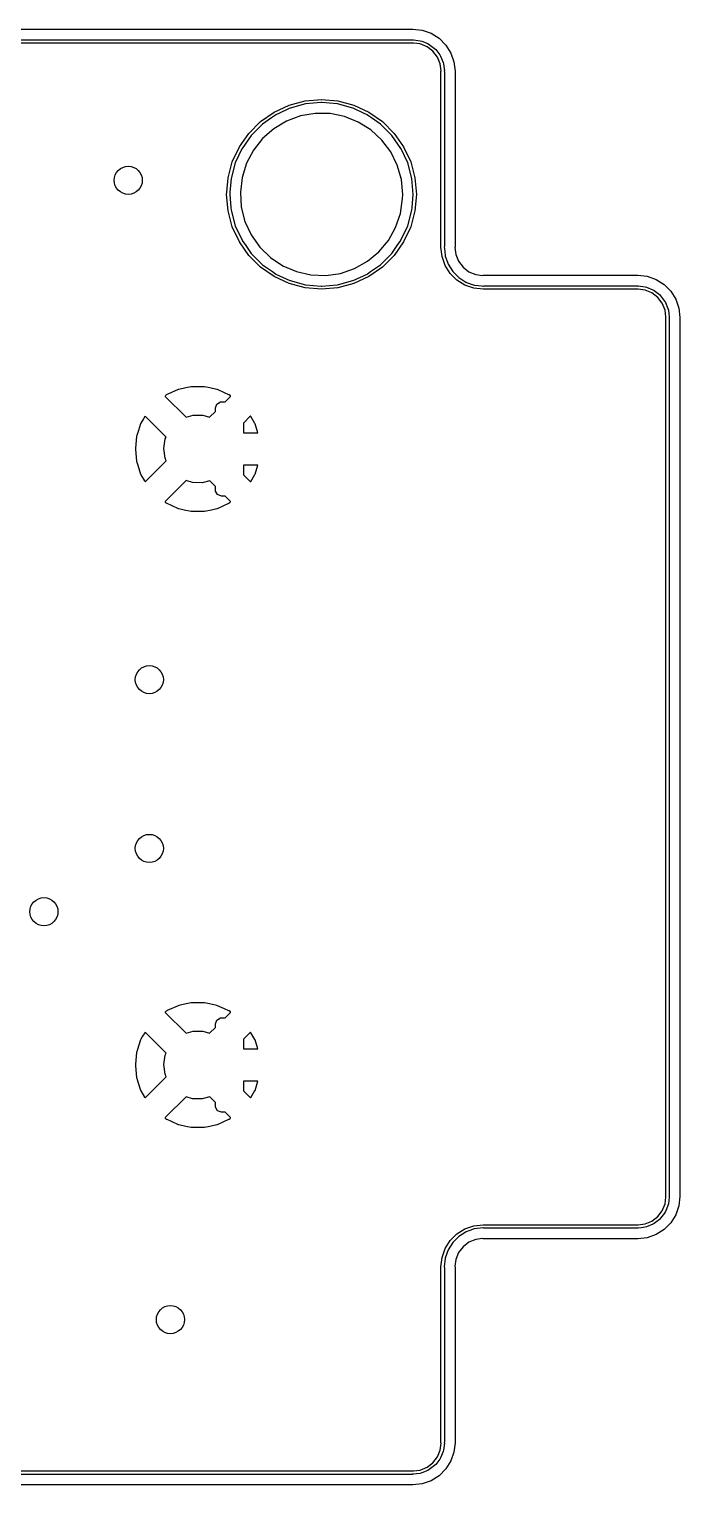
# Model space of a CAD drawing. Extents: x 124.6 to 173.9, y -108.3 to -87.7.
# Drawn here: x 164.69 to 173.95, y -108.35 to -87.65 of the extents above; entities that cross this region are included whole.
import ezdxf

# ---------------------------------------------------------------- set-up
doc = ezdxf.new("R2010")
doc.units = 0
doc.layers.add('BLACK', color=7, linetype='CONTINUOUS')

msp = doc.modelspace()

# ---------------------------------------------------------------- linework, layer by layer
at = {"layer": 'BLACK', "linetype": 'CONTINUOUS'}
for p, q in [((133.85, -87.65), (170.15, -87.65)), ((170.15, -87.65), (170.284, -87.665)), ((170.284, -87.665), (170.41, -87.7094)), ((170.41, -87.7094), (170.524, -87.7809)), ((170.15, -87.85), (133.85, -87.85)), ((133.876, -87.8005), (170.14, -87.8005)), ((170.14, -87.8005), (170.15, -87.8047)), ((170.15, -87.8047), (170.156, -87.802)), ((170.158, -87.8475), (170.15, -87.85)), ((170.156, -87.802), (170.157, -87.8024)), ((170.157, -87.8024), (170.158, -87.8015)), ((170.158, -87.8015), (170.255, -87.8143)), ((170.254, -87.8603), (170.158, -87.8475)), ((170.352, -87.9006), (170.254, -87.8603)), ((170.255, -87.8143), (170.277, -87.8202)), ((170.277, -87.8202), (170.364, -87.8564)), ((170.435, -87.9647), (170.352, -87.9006)), ((170.364, -87.8564), (170.384, -87.8677)), ((170.384, -87.8677), (170.459, -87.9252)), ((170.499, -88.0483), (170.435, -87.9647)), ((170.459, -87.9252), (170.475, -87.9412)), ((170.475, -87.9412), (170.532, -88.0162)), ((170.524, -87.7809), (170.619, -87.8759)), ((170.619, -87.8759), (170.691, -87.9897)), ((170.54, -88.1456), (170.499, -88.0483)), ((170.532, -88.0162), (170.544, -88.0358)), ((170.552, -88.2424), (170.54, -88.1456)), ((170.544, -88.0358), (170.58, -88.1231)), ((170.58, -88.1231), (170.586, -88.145)), ((170.586, -88.145), (170.598, -88.2424)), ((170.691, -87.9897), (170.735, -88.1165)), ((170.735, -88.1165), (170.75, -88.25)), ((170.55, -88.25), (170.552, -88.2424)), ((170.55, -90.75), (170.55, -88.25)), ((170.598, -88.2428), (170.595, -88.25)), ((170.595, -88.25), (170.6, -88.26)), ((170.598, -88.2424), (170.598, -88.2424)), ((170.598, -88.2424), (170.598, -88.2428)), ((170.6, -88.2724), (170.599, -88.276)), ((170.599, -88.276), (170.6, -88.2764)), ((170.6, -88.26), (170.6, -88.2724)), ((170.6, -88.2764), (170.6, -90.74)), ((170.75, -88.25), (170.75, -90.75)), ((168.175, -88.8309), (168.388, -88.7314)), ((168.4, -88.7749), (168.233, -88.8528)), ((168.388, -88.7314), (168.616, -88.6705)), ((168.404, -88.7733), (168.4, -88.7749)), ((168.4, -88.7749), (168.4, -88.7749)), ((168.623, -88.7144), (168.404, -88.7733)), ((168.616, -88.6705), (168.85, -88.65)), ((168.627, -88.714), (168.623, -88.7144)), ((168.846, -88.6949), (168.627, -88.714)), ((168.627, -88.714), (168.627, -88.714)), ((168.85, -88.6945), (168.846, -88.6949)), ((168.85, -88.65), (169.084, -88.6705)), ((168.854, -88.6949), (168.85, -88.6945)), ((169.073, -88.714), (168.854, -88.6949)), ((169.077, -88.7144), (169.073, -88.714)), ((169.073, -88.714), (169.073, -88.714)), ((169.296, -88.7733), (169.077, -88.7144)), ((169.084, -88.6705), (169.312, -88.7314)), ((169.3, -88.7749), (169.296, -88.7733)), ((169.467, -88.8528), (169.3, -88.7749)), ((169.3, -88.7749), (169.3, -88.7749)), ((169.312, -88.7314), (169.525, -88.8309)), ((167.816, -89.1322), (167.982, -88.9658)), ((168.011, -89), (167.85, -89.1609)), ((167.982, -88.9658), (168.175, -88.8309)), ((168.137, -88.9113), (168.011, -89)), ((168.194, -88.8716), (168.137, -88.9113)), ((168.353, -88.9576), (168.171, -89.0656)), ((168.197, -88.8694), (168.194, -88.8716)), ((168.194, -88.8716), (168.194, -88.8716)), ((168.233, -88.8528), (168.197, -88.8694)), ((168.551, -88.8844), (168.353, -88.9576)), ((168.759, -88.8486), (168.551, -88.8844)), ((168.971, -88.8514), (168.759, -88.8486)), ((169.178, -88.8926), (168.971, -88.8514)), ((169.374, -88.971), (169.178, -88.8926)), ((169.553, -89.0837), (169.374, -88.971)), ((169.503, -88.8694), (169.467, -88.8528)), ((169.506, -88.8716), (169.503, -88.8694)), ((169.563, -88.9113), (169.506, -88.8716)), ((169.506, -88.8716), (169.506, -88.8716)), ((169.525, -88.8309), (169.718, -88.9658)), ((169.689, -89), (169.563, -88.9113)), ((169.85, -89.1609), (169.689, -89)), ((169.718, -88.9658), (169.884, -89.1322)), ((167.681, -89.325), (167.816, -89.1322)), ((167.85, -89.1609), (167.719, -89.3473)), ((168.012, -89.205), (167.881, -89.371)), ((168.171, -89.0656), (168.012, -89.205)), ((169.708, -89.2272), (169.553, -89.0837)), ((169.981, -89.3473), (169.85, -89.1609)), ((169.884, -89.1322), (170.019, -89.325)), ((167.581, -89.5383), (167.681, -89.325)), ((167.716, -89.3537), (167.623, -89.5535)), ((167.718, -89.3507), (167.716, -89.3537)), ((167.719, -89.3473), (167.718, -89.3507)), ((167.718, -89.3507), (167.718, -89.3507)), ((167.881, -89.371), (167.783, -89.558)), ((169.835, -89.3966), (169.708, -89.2272)), ((169.928, -89.5861), (169.835, -89.3966)), ((169.982, -89.3507), (169.981, -89.3473)), ((169.984, -89.3537), (169.982, -89.3507)), ((169.982, -89.3507), (169.982, -89.3507)), ((170.077, -89.5535), (169.984, -89.3537)), ((170.019, -89.325), (170.119, -89.5383)), ((167.521, -89.7656), (167.581, -89.5383)), ((167.623, -89.5535), (167.564, -89.7733)), ((167.783, -89.558), (167.72, -89.7599)), ((169.986, -89.7895), (169.928, -89.5861)), ((170.136, -89.7733), (170.077, -89.5535)), ((170.119, -89.5383), (170.179, -89.7656)), ((167.503, -89.9698), (167.521, -89.7656)), ((167.564, -89.7733), (167.547, -89.9686)), ((167.72, -89.7599), (167.695, -89.9698)), ((170.005, -90), (169.986, -89.7895)), ((170.155, -90), (170.136, -89.7733)), ((170.179, -89.7656), (170.2, -90)), ((167.5, -90), (167.503, -89.9698)), ((167.521, -90.2344), (167.5, -90)), ((167.547, -89.9686), (167.545, -90)), ((167.545, -90), (167.545, -90.0038)), ((167.545, -90.0038), (167.561, -90.1876)), ((167.695, -89.9698), (167.709, -90.1807)), ((170.003, -90.0604), (170.005, -90)), ((170.139, -90.1876), (170.155, -90.0038)), ((170.155, -90.0038), (170.155, -90)), ((170.2, -90), (170.179, -90.2344)), ((167.581, -90.4617), (167.521, -90.2344)), ((167.561, -90.1876), (167.564, -90.2267)), ((167.564, -90.2267), (167.623, -90.4465)), ((167.709, -90.1807), (167.761, -90.3855)), ((169.973, -90.2696), (170.003, -90.0604)), ((170.077, -90.4465), (170.136, -90.2267)), ((170.179, -90.2344), (170.119, -90.4617)), ((170.136, -90.2267), (170.139, -90.1876)), ((167.623, -90.4465), (167.719, -90.6527)), ((167.761, -90.3855), (167.85, -90.5775)), ((169.905, -90.4698), (169.973, -90.2696)), ((169.981, -90.6527), (170.077, -90.4465)), ((167.681, -90.675), (167.581, -90.4617)), ((167.719, -90.6527), (167.722, -90.6558)), ((167.722, -90.6558), (167.722, -90.6558)), ((167.722, -90.6558), (167.772, -90.7276)), ((167.85, -90.5775), (167.972, -90.7501)), ((169.667, -90.8167), (169.802, -90.6542)), ((169.802, -90.6542), (169.905, -90.4698)), ((169.928, -90.7276), (169.978, -90.6558)), ((169.978, -90.6558), (169.981, -90.6527)), ((169.978, -90.6558), (169.978, -90.6558)), ((170.119, -90.4617), (170.019, -90.675)), ((167.816, -90.8678), (167.681, -90.675)), ((167.772, -90.7276), (167.85, -90.8391)), ((167.982, -91.0342), (167.816, -90.8678)), ((167.85, -90.8391), (168.011, -91)), ((167.972, -90.7501), (168.123, -90.8975)), ((169.504, -90.9518), (169.667, -90.8167)), ((169.689, -91), (169.85, -90.8391)), ((169.884, -90.8678), (169.718, -91.0342)), ((169.85, -90.8391), (169.928, -90.7276)), ((170.019, -90.675), (169.884, -90.8678)), ((170.565, -90.8835), (170.55, -90.75)), ((170.6, -90.74), (170.595, -90.75)), ((170.595, -90.75), (170.596, -90.7522)), ((170.596, -90.7522), (170.598, -90.7694)), ((170.598, -90.7694), (170.609, -90.8663)), ((170.609, -90.8663), (170.61, -90.8733)), ((170.75, -90.75), (170.748, -90.7576)), ((170.748, -90.7576), (170.76, -90.8544)), ((170.76, -90.8544), (170.801, -90.9517)), ((168.175, -91.1691), (167.982, -91.0342)), ((168.011, -91), (168.095, -91.0588)), ((168.095, -91.0588), (168.151, -91.0984)), ((168.123, -90.8975), (168.299, -91.015)), ((168.299, -91.015), (168.493, -91.0984)), ((169.12, -91.123), (169.32, -91.0551)), ((169.32, -91.0551), (169.504, -90.9518)), ((169.718, -91.0342), (169.525, -91.1691)), ((169.549, -91.0984), (169.605, -91.0588)), ((169.605, -91.0588), (169.689, -91)), ((170.609, -91.0103), (170.565, -90.8835)), ((170.681, -91.1241), (170.609, -91.0103)), ((170.61, -90.8733), (170.612, -90.8779)), ((170.612, -90.8779), (170.642, -90.9642)), ((170.642, -90.9642), (170.651, -90.9904)), ((170.651, -90.9904), (170.717, -91.0954)), ((170.801, -90.9517), (170.865, -91.0353)), ((170.865, -91.0353), (170.948, -91.0994)), ((168.151, -91.0984), (168.197, -91.1306)), ((168.388, -91.2686), (168.175, -91.1691)), ((168.197, -91.1306), (168.201, -91.1322)), ((168.201, -91.1322), (168.201, -91.1322)), ((168.201, -91.1322), (168.4, -91.2251)), ((168.616, -91.3295), (168.388, -91.2686)), ((168.4, -91.2251), (168.4, -91.2251)), ((168.4, -91.2251), (168.404, -91.2267)), ((168.404, -91.2267), (168.623, -91.2856)), ((168.493, -91.0984), (168.699, -91.145)), ((168.623, -91.2856), (168.627, -91.286)), ((168.627, -91.286), (168.627, -91.286)), ((168.627, -91.286), (168.846, -91.3051)), ((168.699, -91.145), (168.91, -91.1533)), ((168.854, -91.3051), (169.073, -91.286)), ((168.91, -91.1533), (169.12, -91.123)), ((169.073, -91.286), (169.077, -91.2856)), ((169.073, -91.286), (169.073, -91.286)), ((169.077, -91.2856), (169.296, -91.2267)), ((169.312, -91.2686), (169.084, -91.3295)), ((169.296, -91.2267), (169.3, -91.2251)), ((169.3, -91.2251), (169.499, -91.1322)), ((169.3, -91.2251), (169.3, -91.2251)), ((169.525, -91.1691), (169.312, -91.2686)), ((169.499, -91.1322), (169.503, -91.1306)), ((169.499, -91.1322), (169.499, -91.1322)), ((169.503, -91.1306), (169.549, -91.0984)), ((170.776, -91.2191), (170.681, -91.1241)), ((170.717, -91.0954), (170.805, -91.1831)), ((170.89, -91.2906), (170.776, -91.2191)), ((170.805, -91.1831), (170.833, -91.2008)), ((170.833, -91.2008), (170.906, -91.2465)), ((170.906, -91.2465), (170.906, -91.2465)), ((170.906, -91.2465), (170.91, -91.2491)), ((170.91, -91.2491), (170.914, -91.2507)), ((170.914, -91.2507), (170.914, -91.2507)), ((170.914, -91.2507), (171.01, -91.2843)), ((170.948, -91.0994), (171.046, -91.1397)), ((171.01, -91.2843), (171.027, -91.2901)), ((171.046, -91.1397), (171.142, -91.1525)), ((171.142, -91.1525), (171.15, -91.15)), ((171.15, -91.15), (173.35, -91.15)), ((173.35, -91.15), (173.484, -91.165)), ((173.484, -91.165), (173.61, -91.2094)), ((173.61, -91.2094), (173.724, -91.2809)), ((173.724, -91.2809), (173.819, -91.3759)), ((168.85, -91.35), (168.616, -91.3295)), ((168.846, -91.3051), (168.85, -91.3055)), ((168.85, -91.3055), (168.854, -91.3051)), ((169.084, -91.3295), (168.85, -91.35)), ((171.016, -91.335), (170.89, -91.2906)), ((171.15, -91.35), (171.016, -91.335)), ((171.027, -91.2901), (171.032, -91.2906)), ((171.032, -91.2906), (171.032, -91.2906)), ((171.032, -91.2906), (171.128, -91.3015)), ((171.128, -91.3015), (171.128, -91.3015)), ((171.128, -91.3015), (171.148, -91.3037)), ((171.148, -91.3037), (171.15, -91.3047)), ((171.15, -91.3047), (171.16, -91.3005)), ((173.35, -91.35), (171.15, -91.35)), ((171.16, -91.3005), (171.172, -91.3005)), ((171.172, -91.3005), (171.176, -91.3006)), ((171.176, -91.3006), (171.176, -91.3005)), ((171.176, -91.3005), (173.34, -91.3005)), ((173.34, -91.3005), (173.35, -91.3047)), ((173.35, -91.3047), (173.356, -91.302)), ((173.358, -91.3475), (173.35, -91.35)), ((173.356, -91.302), (173.357, -91.3024)), ((173.357, -91.3024), (173.358, -91.3015)), ((173.358, -91.3015), (173.455, -91.3143)), ((173.454, -91.3603), (173.358, -91.3475)), ((173.552, -91.4006), (173.454, -91.3603)), ((173.455, -91.3143), (173.477, -91.3202)), ((173.477, -91.3202), (173.564, -91.3564)), ((173.635, -91.4647), (173.552, -91.4006)), ((173.564, -91.3564), (173.584, -91.3677)), ((173.584, -91.3677), (173.659, -91.4252)), ((173.699, -91.5483), (173.635, -91.4647)), ((173.659, -91.4252), (173.675, -91.4412)), ((173.675, -91.4412), (173.732, -91.5162)), ((173.819, -91.3759), (173.891, -91.4897)), ((173.891, -91.4897), (173.935, -91.6165)), ((173.74, -91.6456), (173.699, -91.5483)), ((173.732, -91.5162), (173.744, -91.5358)), ((173.752, -91.7424), (173.74, -91.6456)), ((173.744, -91.5358), (173.78, -91.6231)), ((173.78, -91.6231), (173.786, -91.645)), ((173.786, -91.645), (173.798, -91.7424)), ((173.935, -91.6165), (173.95, -91.75)), ((173.75, -91.75), (173.752, -91.7424)), ((173.75, -104.25), (173.75, -91.75)), ((173.798, -91.7428), (173.795, -91.75)), ((173.795, -91.75), (173.799, -91.76)), ((173.798, -91.7424), (173.798, -91.7424)), ((173.798, -91.7424), (173.798, -91.7428)), ((173.799, -91.76), (173.799, -91.7724)), ((173.799, -91.7724), (173.799, -91.776)), ((173.799, -91.776), (173.799, -91.7764)), ((173.799, -91.7764), (173.799, -104.24)), ((173.95, -91.75), (173.95, -104.25)), ((166.993, -92.7359), (166.918, -92.7517)), ((167.002, -92.735), (166.993, -92.7359)), ((167.178, -92.735), (167.002, -92.735)), ((167.187, -92.7359), (167.178, -92.735)), ((167.262, -92.7517), (167.187, -92.7359)), ((166.633, -92.8584), (166.626, -92.8687)), ((166.626, -92.8687), (166.626, -92.8732)), ((166.626, -92.8732), (166.922, -93.1688)), ((166.641, -92.852), (166.633, -92.8584)), ((166.649, -92.8475), (166.641, -92.852)), ((166.665, -92.8405), (166.649, -92.8475)), ((166.811, -92.7755), (166.665, -92.8405)), ((166.819, -92.7727), (166.811, -92.7755)), ((166.918, -92.7517), (166.819, -92.7727)), ((167.361, -92.7727), (167.262, -92.7517)), ((167.369, -92.7755), (167.361, -92.7727)), ((167.468, -92.8197), (167.369, -92.7755)), ((167.533, -92.8483), (167.468, -92.8197)), ((167.468, -92.8197), (167.468, -92.8197)), ((167.477, -92.95), (167.553, -92.8743)), ((167.537, -92.8509), (167.533, -92.8483)), ((167.554, -92.8632), (167.537, -92.8509)), ((167.553, -92.8743), (167.556, -92.8674)), ((167.556, -92.8674), (167.554, -92.8632)), ((166.922, -93.1688), (167.024, -93.1395)), ((167.024, -93.1395), (167.162, -93.1403)), ((167.162, -93.1403), (167.258, -93.1691)), ((167.258, -93.1691), (167.34, -93.0872)), ((167.34, -93.0365), (167.36, -92.9809)), ((167.34, -93.0872), (167.34, -93.0365)), ((167.36, -92.9809), (167.411, -92.9513)), ((167.411, -92.9513), (167.427, -92.95)), ((167.427, -92.95), (167.477, -92.95)), ((166.276, -93.2624), (166.244, -93.3595)), ((166.279, -93.2541), (166.276, -93.2624)), ((166.315, -93.192), (166.279, -93.2541)), ((166.334, -93.1597), (166.315, -93.192)), ((166.336, -93.1576), (166.334, -93.1597)), ((166.338, -93.157), (166.336, -93.1576)), ((166.349, -93.1622), (166.338, -93.157)), ((166.639, -93.4515), (166.349, -93.1622)), ((167.837, -93.1558), (167.74, -93.2528)), ((167.74, -93.2528), (167.74, -93.39)), ((167.84, -93.1553), (167.837, -93.1558)), ((167.846, -93.1599), (167.84, -93.1553)), ((167.902, -93.2558), (167.846, -93.1599)), ((167.904, -93.2605), (167.902, -93.2558)), ((167.946, -93.39), (167.904, -93.2605)), ((166.219, -93.4395), (166.201, -93.6126)), ((166.221, -93.4307), (166.219, -93.4395)), ((166.244, -93.3595), (166.221, -93.4307)), ((166.605, -93.6141), (166.626, -93.4782)), ((166.626, -93.4782), (166.639, -93.4515)), ((167.74, -93.39), (167.946, -93.39)), ((166.201, -93.6126), (166.201, -93.6155)), ((166.201, -93.6155), (166.201, -93.6245)), ((166.201, -93.6245), (166.219, -93.8005)), ((166.623, -93.7504), (166.605, -93.6141)), ((166.639, -93.7878), (166.623, -93.7504)), ((166.219, -93.8005), (166.221, -93.8093)), ((166.221, -93.8093), (166.234, -93.8495)), ((166.234, -93.8495), (166.276, -93.9776)), ((166.276, -93.9776), (166.279, -93.9859)), ((166.345, -94.0819), (166.639, -93.7878)), ((167.74, -93.85), (167.74, -93.9872)), ((167.946, -93.85), (167.74, -93.85)), ((167.904, -93.9795), (167.946, -93.85)), ((166.279, -93.9859), (166.331, -94.0753)), ((166.331, -94.0753), (166.341, -94.0833)), ((166.341, -94.0833), (166.343, -94.0833)), ((166.343, -94.0833), (166.345, -94.0819)), ((166.922, -94.0706), (166.631, -94.3618)), ((167.012, -94.0988), (166.922, -94.0706)), ((167.15, -94.1013), (167.012, -94.0988)), ((167.259, -94.0716), (167.15, -94.1013)), ((167.34, -94.1528), (167.259, -94.0716)), ((167.34, -94.2035), (167.34, -94.1528)), ((167.74, -93.9872), (167.834, -94.0817)), ((167.834, -94.0817), (167.841, -94.0845)), ((167.841, -94.0845), (167.844, -94.0832)), ((167.844, -94.0832), (167.902, -93.9842)), ((167.902, -93.9842), (167.904, -93.9795)), ((166.631, -94.3618), (166.626, -94.3731)), ((166.626, -94.3731), (166.627, -94.3775)), ((166.627, -94.3775), (166.641, -94.388)), ((166.641, -94.388), (166.649, -94.3925)), ((167.341, -94.2185), (167.34, -94.2035)), ((167.371, -94.2698), (167.341, -94.2185)), ((167.369, -94.4645), (167.533, -94.3917)), ((167.427, -94.29), (167.371, -94.2698)), ((167.477, -94.29), (167.427, -94.29)), ((167.555, -94.3676), (167.477, -94.29)), ((167.533, -94.3917), (167.537, -94.3891)), ((167.537, -94.3891), (167.552, -94.3783)), ((167.552, -94.3783), (167.556, -94.372)), ((167.556, -94.372), (167.555, -94.3676)), ((166.649, -94.3925), (166.712, -94.4203)), ((166.712, -94.4203), (166.811, -94.4645)), ((166.811, -94.4645), (166.819, -94.4673)), ((166.819, -94.4673), (166.895, -94.4833)), ((166.895, -94.4833), (166.993, -94.5041)), ((166.993, -94.5041), (167.002, -94.505)), ((167.002, -94.505), (167.178, -94.505)), ((167.178, -94.505), (167.187, -94.5041)), ((167.187, -94.5041), (167.285, -94.4833)), ((167.285, -94.4833), (167.361, -94.4673)), ((167.361, -94.4673), (167.369, -94.4645)), ((166.633, -101.618), (166.626, -101.629)), ((166.626, -101.629), (166.626, -101.633)), ((166.626, -101.633), (166.922, -101.929)), ((166.641, -101.612), (166.633, -101.618)), ((166.649, -101.608), (166.641, -101.612)), ((166.655, -101.605), (166.649, -101.608)), ((166.811, -101.536), (166.655, -101.605)), ((166.819, -101.533), (166.811, -101.536)), ((166.926, -101.51), (166.819, -101.533)), ((166.993, -101.496), (166.926, -101.51)), ((167.002, -101.495), (166.993, -101.496)), ((167.178, -101.495), (167.002, -101.495)), ((167.187, -101.496), (167.178, -101.495)), ((167.254, -101.51), (167.187, -101.496)), ((167.361, -101.533), (167.254, -101.51)), ((167.369, -101.536), (167.361, -101.533)), ((167.468, -101.58), (167.369, -101.536)), ((167.533, -101.608), (167.468, -101.58)), ((167.468, -101.58), (167.468, -101.58)), ((167.477, -101.71), (167.553, -101.634)), ((167.537, -101.611), (167.533, -101.608)), ((167.554, -101.623), (167.537, -101.611)), ((167.553, -101.634), (167.556, -101.627)), ((167.556, -101.627), (167.554, -101.623)), ((167.34, -101.796), (167.36, -101.741)), ((167.34, -101.847), (167.34, -101.796)), ((167.36, -101.741), (167.411, -101.711)), ((167.411, -101.711), (167.427, -101.71)), ((167.427, -101.71), (167.477, -101.71)), ((166.276, -102.022), (166.246, -102.114)), ((166.279, -102.014), (166.276, -102.022)), ((166.304, -101.971), (166.279, -102.014)), ((166.334, -101.92), (166.304, -101.971)), ((166.336, -101.918), (166.334, -101.92)), ((166.338, -101.917), (166.336, -101.918)), ((166.349, -101.922), (166.338, -101.917)), ((166.639, -102.212), (166.349, -101.922)), ((166.922, -101.929), (167.024, -101.899)), ((167.024, -101.899), (167.162, -101.9)), ((167.162, -101.9), (167.258, -101.929)), ((167.258, -101.929), (167.34, -101.847)), ((167.837, -101.916), (167.74, -102.013)), ((167.74, -102.013), (167.74, -102.15)), ((167.84, -101.915), (167.837, -101.916)), ((167.846, -101.92), (167.84, -101.915)), ((167.902, -102.016), (167.846, -101.92)), ((167.904, -102.02), (167.902, -102.016)), ((167.946, -102.15), (167.904, -102.02)), ((166.219, -102.199), (166.201, -102.373)), ((166.221, -102.191), (166.219, -102.199)), ((166.246, -102.114), (166.221, -102.191)), ((166.605, -102.374), (166.626, -102.238)), ((166.626, -102.238), (166.639, -102.212)), ((167.74, -102.15), (167.946, -102.15)), ((166.201, -102.373), (166.201, -102.375)), ((166.201, -102.375), (166.201, -102.385)), ((166.201, -102.385), (166.219, -102.561)), ((166.623, -102.51), (166.605, -102.374)), ((166.219, -102.561), (166.221, -102.569)), ((166.221, -102.569), (166.237, -102.617)), ((166.237, -102.617), (166.276, -102.738)), ((166.345, -102.842), (166.639, -102.548)), ((166.639, -102.548), (166.623, -102.51)), ((167.74, -102.61), (167.74, -102.747)), ((167.946, -102.61), (167.74, -102.61)), ((167.904, -102.74), (167.946, -102.61)), ((166.276, -102.738), (166.279, -102.746)), ((166.279, -102.746), (166.331, -102.835)), ((166.331, -102.835), (166.341, -102.843)), ((166.341, -102.843), (166.343, -102.843)), ((166.343, -102.843), (166.345, -102.842)), ((166.922, -102.831), (166.631, -103.122)), ((167.012, -102.859), (166.922, -102.831)), ((167.15, -102.861), (167.012, -102.859)), ((167.259, -102.832), (167.15, -102.861)), ((167.34, -102.913), (167.259, -102.832)), ((167.74, -102.747), (167.834, -102.842)), ((167.834, -102.842), (167.841, -102.845)), ((167.841, -102.845), (167.844, -102.843)), ((167.844, -102.843), (167.902, -102.744)), ((167.902, -102.744), (167.904, -102.74)), ((167.34, -102.963), (167.34, -102.913)), ((167.341, -102.979), (167.34, -102.963)), ((167.371, -103.03), (167.341, -102.979)), ((167.427, -103.05), (167.371, -103.03)), ((167.477, -103.05), (167.427, -103.05)), ((167.555, -103.128), (167.477, -103.05)), ((166.631, -103.122), (166.626, -103.133)), ((166.626, -103.133), (166.627, -103.137)), ((166.627, -103.137), (166.641, -103.148)), ((166.641, -103.148), (166.649, -103.152)), ((166.649, -103.152), (166.712, -103.18)), ((166.712, -103.18), (166.811, -103.224)), ((166.811, -103.224), (166.819, -103.227)), ((166.819, -103.227), (166.918, -103.248)), ((166.918, -103.248), (166.993, -103.264)), ((166.993, -103.264), (167.002, -103.265)), ((167.002, -103.265), (167.178, -103.265)), ((167.178, -103.265), (167.187, -103.264)), ((167.187, -103.264), (167.262, -103.248)), ((167.262, -103.248), (167.361, -103.227)), ((167.361, -103.227), (167.369, -103.224)), ((167.369, -103.224), (167.533, -103.152)), ((167.533, -103.152), (167.537, -103.149)), ((167.537, -103.149), (167.552, -103.138)), ((167.552, -103.138), (167.556, -103.132)), ((167.556, -103.132), (167.555, -103.128)), ((173.74, -104.354), (173.752, -104.258)), ((173.752, -104.258), (173.75, -104.25)), ((173.798, -104.258), (173.786, -104.355)), ((173.799, -104.24), (173.795, -104.25)), ((173.795, -104.25), (173.798, -104.256)), ((173.798, -104.256), (173.798, -104.257)), ((173.798, -104.257), (173.798, -104.258)), ((173.95, -104.25), (173.935, -104.384)), ((173.95, -104.25), (173.95, -104.25)), ((173.95, -104.25), (173.95, -104.25)), ((173.635, -104.535), (173.699, -104.452)), ((173.732, -104.484), (173.675, -104.559)), ((173.699, -104.452), (173.74, -104.354)), ((173.744, -104.464), (173.732, -104.484)), ((173.758, -104.428), (173.744, -104.464)), ((173.78, -104.377), (173.758, -104.428)), ((173.786, -104.355), (173.78, -104.377)), ((173.891, -104.51), (173.819, -104.624)), ((173.935, -104.384), (173.891, -104.51)), ((170.776, -104.781), (170.89, -104.709)), ((170.89, -104.709), (171.016, -104.665)), ((170.96, -104.733), (170.91, -104.751)), ((171.022, -104.711), (170.96, -104.733)), ((171.016, -104.665), (171.15, -104.65)), ((171.027, -104.71), (171.022, -104.711)), ((171.022, -104.711), (171.022, -104.711)), ((171.148, -104.696), (171.027, -104.71)), ((171.15, -104.695), (171.148, -104.696)), ((171.15, -104.65), (171.15, -104.65)), ((171.15, -104.65), (173.35, -104.65)), ((171.16, -104.7), (171.15, -104.695)), ((173.324, -104.7), (171.16, -104.7)), ((173.327, -104.7), (173.324, -104.699)), ((173.324, -104.699), (173.324, -104.7)), ((173.34, -104.7), (173.327, -104.7)), ((173.35, -104.695), (173.34, -104.7)), ((173.35, -104.65), (173.358, -104.652)), ((173.357, -104.698), (173.35, -104.695)), ((173.358, -104.698), (173.357, -104.698)), ((173.358, -104.652), (173.454, -104.64)), ((173.401, -104.693), (173.358, -104.698)), ((173.358, -104.698), (173.358, -104.698)), ((173.358, -104.698), (173.358, -104.698)), ((173.455, -104.686), (173.401, -104.693)), ((173.454, -104.64), (173.552, -104.599)), ((173.477, -104.68), (173.455, -104.686)), ((173.564, -104.644), (173.477, -104.68)), ((173.552, -104.599), (173.635, -104.535)), ((173.584, -104.632), (173.564, -104.644)), ((173.659, -104.575), (173.584, -104.632)), ((173.724, -104.719), (173.61, -104.791)), ((173.675, -104.559), (173.659, -104.575)), ((173.819, -104.624), (173.724, -104.719)), ((170.609, -104.99), (170.681, -104.876)), ((170.717, -104.905), (170.651, -105.01)), ((170.681, -104.876), (170.776, -104.781)), ((170.805, -104.817), (170.717, -104.905)), ((170.91, -104.751), (170.805, -104.817)), ((170.948, -104.901), (170.865, -104.965)), ((171.046, -104.86), (170.948, -104.901)), ((171.142, -104.848), (171.046, -104.86)), ((171.15, -104.85), (171.142, -104.848)), ((173.35, -104.85), (171.15, -104.85)), ((171.15, -104.85), (171.15, -104.85)), ((171.15, -104.85), (171.15, -104.85)), ((173.484, -104.835), (173.35, -104.85)), ((173.35, -104.85), (173.35, -104.85)), ((173.35, -104.85), (173.35, -104.85)), ((173.61, -104.791), (173.484, -104.835)), ((170.55, -105.25), (170.565, -105.116)), ((170.565, -105.116), (170.609, -104.99)), ((170.61, -105.127), (170.596, -105.248)), ((170.651, -105.01), (170.61, -105.127)), ((170.76, -105.146), (170.748, -105.242)), ((170.801, -105.048), (170.76, -105.146)), ((170.865, -104.965), (170.801, -105.048)), ((170.55, -107.75), (170.55, -105.25)), ((170.55, -105.25), (170.55, -105.25)), ((170.596, -105.248), (170.595, -105.25)), ((170.595, -105.25), (170.6, -105.26)), ((170.6, -105.273), (170.599, -105.276)), ((170.599, -105.276), (170.6, -105.276)), ((170.6, -105.26), (170.6, -105.273)), ((170.6, -105.276), (170.6, -107.74)), ((170.748, -105.242), (170.75, -105.25)), ((170.75, -105.25), (170.75, -105.25)), ((170.75, -105.25), (170.75, -105.25)), ((170.75, -105.25), (170.75, -107.75)), ((170.54, -107.854), (170.552, -107.758)), ((170.552, -107.758), (170.55, -107.75)), ((170.598, -107.758), (170.586, -107.855)), ((170.6, -107.74), (170.595, -107.75)), ((170.595, -107.75), (170.598, -107.756)), ((170.598, -107.756), (170.598, -107.757)), ((170.598, -107.757), (170.598, -107.758)), ((170.75, -107.75), (170.735, -107.884)), ((170.75, -107.75), (170.75, -107.75)), ((170.75, -107.75), (170.75, -107.75)), ((170.352, -108.099), (170.435, -108.035)), ((170.435, -108.035), (170.499, -107.952)), ((170.532, -107.984), (170.475, -108.059)), ((170.499, -107.952), (170.54, -107.854)), ((170.544, -107.964), (170.532, -107.984)), ((170.58, -107.877), (170.544, -107.964)), ((170.586, -107.855), (170.58, -107.877)), ((170.691, -108.01), (170.619, -108.124)), ((170.735, -107.884), (170.691, -108.01)), ((133.85, -108.15), (170.15, -108.15)), ((170.124, -108.2), (133.86, -108.2)), ((170.127, -108.2), (170.124, -108.199)), ((170.124, -108.199), (170.124, -108.2)), ((170.14, -108.2), (170.127, -108.2)), ((170.15, -108.195), (170.14, -108.2)), ((170.15, -108.15), (170.158, -108.152)), ((170.157, -108.198), (170.15, -108.195)), ((170.158, -108.198), (170.157, -108.198)), ((170.158, -108.152), (170.254, -108.14)), ((170.201, -108.193), (170.158, -108.198)), ((170.158, -108.198), (170.158, -108.198)), ((170.158, -108.198), (170.158, -108.198)), ((170.255, -108.186), (170.201, -108.193)), ((170.254, -108.14), (170.352, -108.099)), ((170.277, -108.18), (170.255, -108.186)), ((170.364, -108.144), (170.277, -108.18)), ((170.384, -108.132), (170.364, -108.144)), ((170.459, -108.075), (170.384, -108.132)), ((170.524, -108.219), (170.41, -108.291)), ((170.475, -108.059), (170.459, -108.075)), ((170.619, -108.124), (170.524, -108.219)), ((170.15, -108.35), (133.85, -108.35)), ((170.284, -108.335), (170.15, -108.35)), ((170.15, -108.35), (170.15, -108.35)), ((170.15, -108.35), (170.15, -108.35)), ((170.41, -108.291), (170.284, -108.335))]:
    msp.add_line(p, q, dxfattribs=at)
at = {"layer": 'BLACK'}
for centre in [(166.1, -89.8), (166.4, -96.9), (166.4, -99.3), (164.9, -100.2), (166.7, -106)]:
    msp.add_circle(centre, 0.2, dxfattribs=at)

doc.saveas('drawing.dxf')
